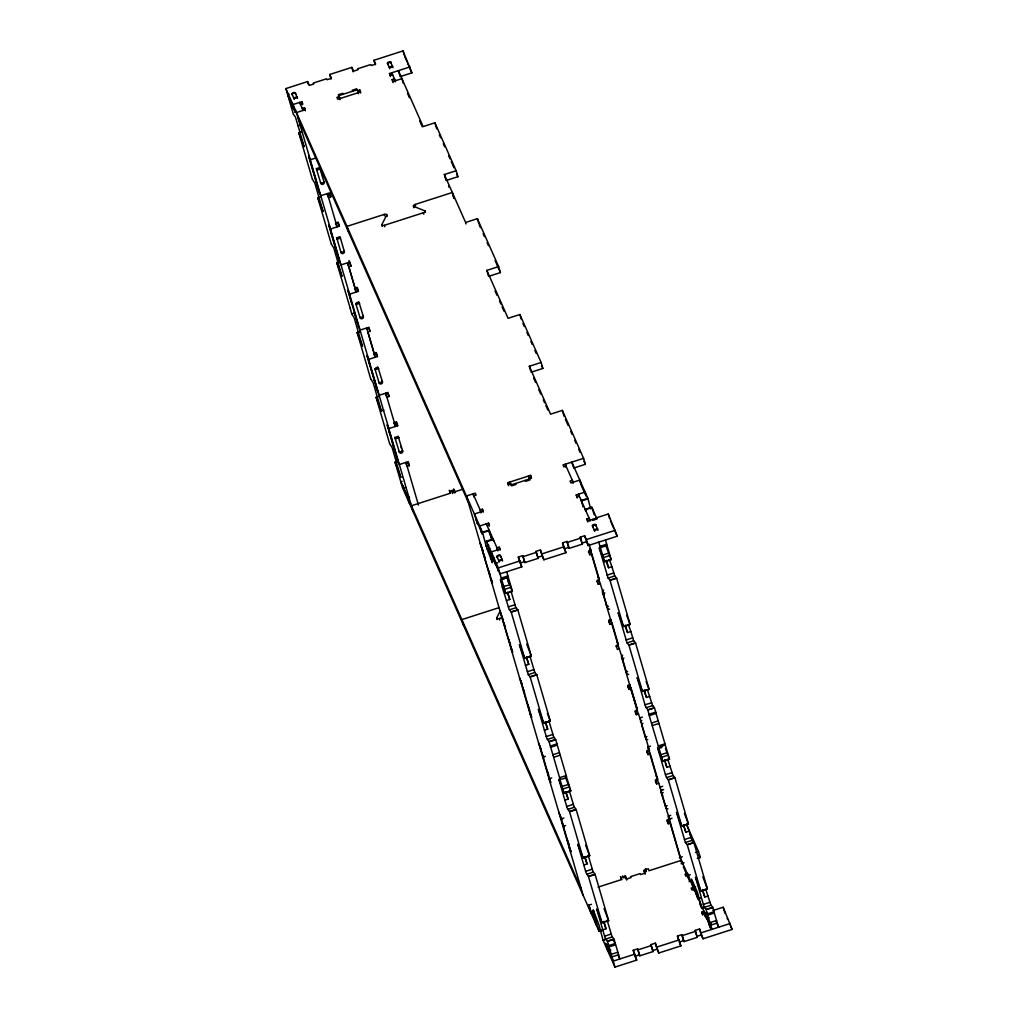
<?xml version="1.0" encoding="UTF-8"?>
<svg xmlns="http://www.w3.org/2000/svg" width="1018" height="1018" viewBox="0 0 1018 1018"><rect width="100%" height="100%" fill="white"/><g stroke="black" fill="none" stroke-linecap="round" stroke-linejoin="round"><path stroke-width="1.5" d="M350.268 308.429L336.678 262.479M601.791 930.554L599.131 931.406L402.543 487.775L395.022 462.083L397.669 461.23M501.48 579.471L508.122 577.181M550.547 747.314L557.266 745.087L566.224 775.563C568.159 778.096 558.946 780.882 559.595 777.701L549.109 741.804L555.739 739.666L557.19 745.1M559.798 778.999L564.125 793.2L570.754 791.062L566.492 776.81M598.813 542.123L600.264 547.709L606.893 545.584M712.867 910.55L723.187 907.229L732.12 929.421L703.018 938.787L699.57 928.963L695.141 930.388L697.317 937.336L684.058 941.599L681.882 934.651L677.454 936.076L680.902 945.887L658.799 953.001L655.35 943.177L650.922 944.602L653.098 951.55L639.838 955.813L637.662 948.865L633.234 950.29L636.695 960.114L614.948 967.1L607.441 941.395L614.07 939.27L619.835 958.981L618.346 955.622M608.942 946.855L615.508 944.857M649.331 715.629L656.05 713.325L654.523 707.904L647.893 710.042L649.917 717.983L662.909 761.439L669.539 759.301L665.276 745.049L658.595 747.187M665.314 745.023L656.012 713.364M707.752 915.067L706.225 909.634L712.855 907.509L714.381 912.93L707.663 915.233L711.976 929.345L708.566 920.959L710.589 927.958M600.34 547.544L604.577 561.834L611.207 559.696L605.443 539.998M714.292 913.095L718.619 927.22L717.13 923.86M382.144 226.378L381.712 224.876L386.802 214.836A2.329 1.043 -16.3 0 0 384.13 214.429L346.947 226.378L348.69 232.371M497.064 619.593L496.631 618.091L500.449 610.558M293.375 114.283L285.88 88.579L307.614 81.58L309.319 85.423L313.735 83.998L313.315 83.043L326.574 78.78L327.007 79.735L331.423 78.31L329.73 74.479L351.834 67.366L353.539 71.209L357.954 69.784L357.534 68.817L370.794 64.554L371.214 65.521L375.642 64.096L373.937 60.266L403.052 50.9L411.883 72.863L400.278 76.592M288.985 94.127L287.623 94.559L294.711 110.542L295.818 110.186M292.408 95.285L291.975 93.783L295.322 92.842M390.823 62.136L387.502 63.205L387.845 64.592M300.437 104.332L302.651 103.632L301.799 101.711L292.942 104.561L295.271 112.54L293.846 108.633M390.378 76.503L389.5 73.512L410.127 66.883M392.554 74.721L390.352 75.434L389.5 73.512M338.701 95.679L357.127 89.762M302.282 108.493L304.497 107.781L305.336 109.702L296.48 112.553L413.143 511.749M340.025 99.637L339.147 96.634L336.933 97.346L337.785 99.268L360.626 91.925L359.774 90.004L357.572 90.717L358.438 93.707M393.063 82.573L392.184 79.582L394.399 78.87L395.277 81.873M293.464 114.474L295.309 116.726L298.096 125.838L300.31 125.125M301.443 131.958L298.783 132.811L312.322 179.117M315.605 158.07L310.286 159.788L308.594 155.945L319.092 191.88L320.797 195.71L329.641 192.86L330.812 196.856L328.598 197.568L327.325 194.692L329.539 193.98L330.812 196.856M446.113 180.504L457.896 176.725L456.153 170.731L434.915 122.796L423.119 126.588L398.394 70.649L399.947 75.981M320.39 196.792L317.731 197.645L331.27 243.951M317.845 197.899L320.53 197.148M445.235 177.514L444.357 174.523L456.153 170.731M335.991 222.853L338.205 222.14L339.363 226.136L330.506 228.986L328.814 225.143L339.312 261.079L341.03 264.909L349.874 262.059L351.032 266.054L348.83 266.767L347.545 263.891L349.759 263.178L351.032 266.054M335.889 223.973L338.091 223.26L339.363 226.136M413.893 207.761L413.461 206.272A2.329 1.043 -16.3 0 1 415.14 204.453L452.323 192.491L453.315 195.863M337.136 239.23L340.445 238.161L344.339 251.471A1.743 1.552 -23.9 0 1 343.13 253.495A1.743 1.552 -23.9 0 1 341.03 252.528L340.712 251.802M381.712 224.876A2.329 1.043 -16.3 0 0 384.384 225.296L423.386 212.762A2.329 1.043 -16.3 0 0 425.066 210.942L413.461 206.272M336.767 262.682L339.478 261.982M444.357 174.523L465.608 222.458L477.391 218.666L498.629 266.601L500.385 272.582L488.589 276.374L486.846 270.381L498.629 266.601M354.926 289.176L357.127 288.463L358.412 291.339L349.568 294.189L347.863 290.346L358.794 327.236M354.353 313.022L351.706 313.875L350.243 308.187M366.595 329.094L368.796 328.381L370.068 331.257L367.867 331.97L374.102 353.259L376.316 352.546L377.474 356.542L368.618 359.392M359.774 331.563L357.114 332.415L370.654 378.721M357.229 332.67L359.914 331.919M373.988 354.379L376.202 353.666L377.474 356.542M531.078 372.244L542.861 368.452L541.118 362.459L519.88 314.524L508.084 318.316L486.846 270.381M379.116 395.315L387.985 392.464L389.143 396.46L386.929 397.173L385.657 394.297L387.871 393.584L389.143 396.46M378.721 396.396L376.062 397.249L389.601 443.555M376.176 397.504L381.279 410.941L383.926 410.089M530.632 370.743L529.322 366.251L541.118 362.459M394.322 422.457L396.536 421.745L397.707 425.728L388.838 428.578L387.145 424.748L397.644 460.67L399.361 464.501L408.205 461.663L409.363 465.659L407.162 466.359L405.877 463.483L408.091 462.783L409.363 465.659M394.221 423.564L396.422 422.852L397.707 425.728M395.111 462.312L397.809 461.587M573.554 468.102L585.35 464.31L583.594 458.329L562.356 410.394L550.56 414.186L529.322 366.251M399.552 477.582L402.199 476.729M402.148 481.349L400.787 481.794L407.874 497.764L409.529 497.229M402.543 487.775L403.904 487.342M405.826 487.469L403.612 488.182L402.174 484.275L402.759 486.273M410.725 503.401L409.618 503.757L406.424 493.857L407.009 495.855M455.084 492.445L454.308 489.773L449.892 491.198L450.465 493.196L411.412 505.755L581.342 889.21M462.694 489.264L452.692 492.483L451.852 490.561L452.717 493.552M508.58 485.726L507.702 482.723L530.556 475.381L531.409 477.302L529.195 478.002M583.594 458.329L562.967 464.959L563.807 466.88L566.021 466.168M473.904 495.779L476.119 495.079L475.266 493.157L466.422 495.995L583.085 895.204M510.769 483.932L508.555 484.644L507.702 482.723M511.189 484.886L529.615 478.969M476.984 521.878L477.569 523.876L474.388 513.975L483.232 511.125L482.379 509.216L480.178 509.929L481.043 512.919M581.354 485.408L579.802 480.076L570.933 482.939L570.08 481.018L572.294 480.305L573.159 483.296M487.177 525.746L489.391 525.034L488.538 523.112L479.694 525.962L482.036 533.941L480.598 530.034M577.117 497.917L576.239 494.913L585.108 492.063L586.393 496.568M579.293 496.122L577.091 496.835L576.239 494.913M285.88 88.579L482.468 532.21L489.098 530.073L491.656 539.794M590.656 508.86L587.882 498.311L581.253 500.449L582.271 504.317M506.671 571.76L512.423 591.471L505.793 593.596L498.286 567.904L486.413 541.105L492.636 561.02L492.712 561.669L491.3 558.475L492.267 562.661L486.12 546.093L482.621 532.732L489.251 530.607M581.393 500.971L588.035 498.845M486.413 541.105L493.043 538.967L493.603 540.762M592.171 519.46L592.591 520.414L597.006 519.002L591.827 507.206L585.197 509.344L585.744 511.125M486.591 541.716L493.234 539.578M585.375 509.954L591.84 507.244M486.12 546.093L488.767 545.241M487.126 549.058L489.773 548.206M493.806 559.824L494.392 561.821L491.21 551.921L500.042 549.084L499.202 547.162L496.988 547.875L497.866 550.865M587.768 521.954L586.89 518.964L589.104 518.251L589.982 521.241M488.462 552.087L490.676 551.374M596.484 517.806L608.28 514.014L617.213 536.206L588.099 545.572L584.65 535.748L580.222 537.173L581.545 541.665M596.624 518.022L587.742 520.885L586.89 518.964M595.784 524.69L592.463 525.746L592.87 527.26M494.061 557.559L492.954 557.915L500.029 573.885L521.776 566.899L518.327 557.075L522.743 555.65L524.919 562.598L538.191 558.335L536.015 551.387L540.431 549.962L543.879 559.785L565.995 552.685L562.547 542.861L566.962 541.436L569.138 548.384L582.398 544.121L580.222 537.173M498.769 560.447L502.09 559.378L502.574 560.994M594.232 529.742L597.553 528.686M494.583 561.58L495.168 563.578L497.815 562.725M523.176 556.617L536.435 552.341M567.382 542.39L580.654 538.128M498.286 567.904L520.02 560.905M542.136 553.805L564.239 546.691M584.65 535.748L586.343 539.578L615.457 530.225M518.327 557.075L520.071 563.056L524.499 561.643L524.919 562.598M536.015 551.387L537.759 557.38L542.187 555.955L543.879 559.785M564.57 548.753L568.718 547.417L569.138 548.384M586.393 541.741L581.978 543.154L582.398 544.121M501.263 578.097L507.893 575.959M600.047 546.335L606.677 544.197M590.771 550.28L588.557 550.992L589.727 554.988L591.942 554.276L599.322 579.56L597.108 580.273L598.279 584.268L600.493 583.556M500.449 579.776L504.572 578.618M588.455 552.112L590.656 551.4L591.942 554.276M510.947 591.013L515.706 607.046L517.742 609.807L511.112 611.933L509.013 608.993L502.141 586.737L510.362 584.739M602.516 555.103L609.146 552.978M504.559 589.384L511.201 587.259M603.343 557.622L609.973 555.497M500.538 579.789L505.653 593.24L512.347 591.254M599.309 548.028L604.425 561.478L611.118 559.493L606.003 546.004M506.48 600.569L509.802 599.5L507.638 592.107M607.25 564.239L608.586 567.739L611.894 566.67L614.668 575.743L616.526 578.046L609.897 580.171L608.115 578.084L599.246 548.053M499.049 607.644L461.854 619.593L463.61 625.586M508.326 606.893L514.968 604.756M607.11 575.132L613.739 572.994M603.598 590.007A1.743 1.552 -23.9 0 0 602.516 591.992L604.234 595.823L599.233 580.667L597.006 581.393L598.279 584.268M509.344 609.846L515.973 607.708M608.115 578.084L614.757 575.946M496.631 618.091A2.329 1.043 -16.3 0 0 499.304 618.511L501.734 617.722M610.991 619.478L608.777 620.191L609.947 624.187L612.162 623.474L618.397 644.763L616.183 645.476L617.353 649.459L619.568 648.746M528.291 674.68L534.87 672.44L536.69 674.641L530.06 676.779L528.291 674.68L519.422 644.725L524.601 658.073L531.294 656.101M630.066 624.339L623.385 626.312L618.257 612.861M525.428 665.403L528.749 664.334L526.586 656.941M626.655 630.371L627.533 632.572L630.842 631.516L633.629 640.627L635.474 642.88L628.844 645.005L627.063 642.918L618.181 612.849M527.273 671.727L533.916 669.59L529.894 655.859M626.057 639.966L632.687 637.828M616.081 646.583L618.282 645.87L623.296 661.026L621.591 657.183A1.743 1.552 -23.9 0 1 622.672 655.21M627.063 642.918L633.705 640.78M630.066 684.681L627.851 685.394L629.022 689.377L631.224 688.677L637.433 709.966L635.219 710.679L636.39 714.674L638.604 713.962M631.224 688.677L629.951 685.788L627.75 686.501L629.022 689.377M548.842 720.693L553.563 736.599L555.637 739.475L549.007 741.613L546.628 737.834L538.369 709.368L543.548 722.907L550.242 720.935M647.486 689.911L652.5 705.258L654.421 707.714L647.792 709.851L645.399 706.072L637.153 677.606L642.333 691.146L649.026 689.173M544.375 730.237L547.697 729.181L545.533 721.787M646.01 696.274L646.481 697.419L649.789 696.35M546.221 736.561L552.863 734.436M645.005 704.8L651.673 702.764M547.239 739.513L553.868 737.388M646.01 707.752L652.653 705.627M642.434 717.092L639.788 717.945L640.207 718.899L637.344 711.073L635.117 711.798L636.39 714.674M550.344 746.016L556.973 743.878M649.115 714.254L655.757 712.116M545.355 756.31L543.141 757.023L543.561 757.99L541.97 753.04M552.799 754.783L559.442 752.646M651.584 723.022L658.213 720.884M553.639 757.303L560.269 755.165M652.423 725.541L659.053 723.404M551.731 777.905L549.058 778.77L550.763 782.6L549.173 777.65M662.654 786.29L660.008 787.143L660.428 788.097L657.564 780.272L647.842 747.008L650.502 746.156M559.595 777.701L566.224 775.563M658.379 745.94L665.009 743.802M649.102 749.884L646.888 750.597L648.059 754.592L650.273 753.88L657.653 779.164L655.452 779.877L656.61 783.86L658.824 783.147M667.681 759.097L672.949 775.207L674.858 777.637L668.228 779.775L665.912 776.2L657.59 747.734L661.687 746.461M657.857 748.777L661.84 747.505M562.063 786.469L568.693 784.331M660.847 754.707L667.477 752.569M562.903 788.988L569.533 786.85M661.675 757.227L668.317 755.089M569.278 790.617L574.037 806.65L576.073 809.399L569.444 811.537L567.051 807.732L558.831 779.33L563.985 792.844L570.678 790.859M657.704 747.746L662.769 761.082L669.45 759.097M564.812 800.173L568.133 799.105L565.97 791.711M665.339 763.131L666.917 767.343L670.226 766.274M566.657 806.485L573.299 804.36M665.441 774.723L672.071 772.598M657.552 780.272L655.337 780.984L656.61 783.86M567.675 809.45L574.305 807.312M666.446 777.676L673.089 775.551M563.883 818.052L561.223 818.905L561.643 819.859L558.78 812.033M660.008 787.143L660.975 790.464L663.634 789.612M565.575 825.509L563.361 826.222L563.794 827.176L562.191 822.226M670.722 815.342L668.05 816.207L669.768 820.037L661.102 792.424M671.982 818.23L667.108 819.795L668.279 823.778L670.493 823.078L682.251 863.875M588.226 855.451L592.985 871.459L595.021 874.246L588.391 876.371L586.037 872.706L577.728 844.189L582.932 857.678L589.626 855.693M676.563 812.402L681.716 825.916L688.41 823.931M583.759 865.007L587.081 863.938L584.917 856.545M684.529 828.677L685.865 832.177L689.173 831.108L691.96 840.232L693.805 842.484L687.175 844.609L685.394 842.522L676.525 812.491M585.604 871.332L592.247 869.194M684.389 839.57L691.018 837.432M586.622 874.284L593.252 872.146M685.394 842.522L692.036 840.384M679.35 857.703L682.302 856.749M695.561 852.486L698.513 851.544L700.257 857.525L697.317 858.479M598.1 887.111L621.693 879.527L621.107 877.529L625.523 876.104L626.694 880.099M681.373 860.337L648.95 870.759L648.364 868.761L643.949 870.186L645.119 874.182M681.106 863.684L684.045 862.742M591.051 913.171L588.722 905.193L591.369 904.34M688.957 879.501L687.201 873.52L684.987 874.233L685.839 876.142L690.268 874.729M689.071 881.664L692.011 880.71M695.574 886.703L691.158 888.129L691.998 890.05L694.212 889.338L704.023 911.466L705.767 917.46M607.173 920.297L611.894 936.204L613.969 939.08L607.339 941.205L604.959 937.438L596.701 908.959L601.88 922.512L608.573 920.539M705.818 889.516L710.831 904.862L712.753 907.318L706.123 909.443L703.769 905.778L695.459 877.211L700.664 890.75L707.357 888.778M599.131 931.406L601.6 929.943M697.724 899.034L700.384 898.181M602.707 929.841L606.028 928.772L603.865 921.379M703.947 894.809L704.812 897.011L708.121 895.942M604.565 936.166L611.194 934.028M703.336 904.404L709.979 902.266M614.948 967.1L603.076 940.301L605.583 938.927M701.707 908.018L704.367 907.165M605.57 939.118L612.2 936.98M704.354 907.356L710.984 905.218M603.076 940.301L605.735 939.449M701.86 908.54L704.507 907.687M613.281 940.645L614.109 940.377L614.414 942.464M702.687 915.169L701.809 912.179L704.023 911.466M608.331 944.424L606.117 945.137L613.205 961.107L634.939 954.12M707.077 912.675L702.662 914.088L701.809 912.179M608.675 945.607L615.305 943.482M707.446 913.846L714.089 911.721M607.746 948.814L607.161 946.816L609.82 945.964M706.263 918.032L704.316 911.377L706.53 917.053L705.945 915.055L709.928 913.77M705.754 915.284L709.724 914.011M610.813 950.01L607.873 951.117L605.532 943.139L606.97 947.058M706.899 919.279L708.553 918.745M611.131 954.375L617.773 952.25M709.915 922.613L716.545 920.488M711.34 924.242L708.986 924.586M611.971 956.907L618.6 954.769M710.755 925.146L717.385 923.008M638.082 949.819L651.355 945.557M682.302 935.606L695.561 931.343M657.043 947.007L679.159 939.907M701.262 932.793L730.377 923.441M633.234 950.29L634.99 956.271L639.406 954.859L639.838 955.813M650.922 944.602L652.678 950.583L657.094 949.17L658.799 953.001M679.477 941.968L683.625 940.632L684.058 941.599M695.141 930.388L696.897 936.369L701.313 934.944L703.018 938.787M312.411 179.308L314.766 182.973L323.075 211.489L317.883 198.001M331.372 244.142L333.764 247.947L342.023 276.336L336.831 262.835M351.795 314.066L354.149 317.731L362.459 346.298L357.242 332.721M370.756 378.912L373.097 382.577L381.406 411.094M389.703 443.746L392.095 447.538L400.367 475.928L395.137 462.388M565.499 777.256L570.64 790.757M404.795 56.893L405.24 57.886M405.686 58.891L406.131 59.884M406.576 60.876L407.009 61.882M407.9 63.88L408.345 64.872M408.778 65.877L409.223 66.87M409.669 67.875L411.883 72.863M439.318 134.783L440.641 137.774M443.301 143.767L444.624 146.757M448.607 155.754L449.931 158.744M451.267 161.735L452.145 163.733M452.59 164.738L453.913 167.728M456.573 173.722L457.896 176.725M479.147 224.647L480.471 227.65M483.13 233.644L484.453 236.634M487.113 242.628L488.436 245.618M495.079 260.595L495.957 262.593M496.402 263.598L497.726 266.589M498.171 267.594L499.062 269.592M499.494 270.584L500.385 272.582M522.947 323.508L524.283 326.511M526.93 332.504L528.266 335.495M530.912 341.488L532.249 344.478M534.895 350.472L536.231 353.475M541.538 365.449L542.861 368.452M565.435 419.378L568.082 425.371M570.742 431.365L572.065 434.355M574.725 440.349L576.048 443.339M578.708 449.332L580.031 452.336M584.014 461.319L585.35 464.31M610.469 521.012L610.927 522.03M611.373 523.048L611.818 524.054M612.263 525.072L612.721 526.077M613.167 527.095L613.612 528.113M614.516 530.136L614.961 531.141M615.406 532.159L617.213 536.206M587.882 498.311L571.836 462.108L573.172 466.677M407.493 93.363L409.427 97.715M419.721 120.964L422.292 126.766M448.594 186.129L449.103 187.248M452.577 195.112L453.086 196.232M453.583 197.365L454.079 198.485M495.028 290.893L496.962 295.258M499.533 301.061L500.818 303.975M502.103 306.876L504.037 311.241M533.648 378.047L535.583 382.412M538.802 389.665L540.723 394.03M543.307 399.832L544.592 402.746M545.877 405.648L547.811 409.999M581.52 486.082L585.414 494.773M389.665 68.702L389.232 67.213A1.743 0.776 -16.3 0 0 391.205 67.392A1.743 0.776 -16.3 0 0 392.541 66.145L389.283 67.188L387.413 63.091A1.667 0.751 -16.3 0 1 388.812 61.996A1.667 0.751 -16.3 0 1 390.632 62.06L392.986 67.646M594.69 531.371L592.438 525.759A1.743 0.776 -16.3 0 1 593.774 524.512A1.743 0.776 -16.3 0 1 595.746 524.69L598.011 530.302M395.302 80.778L391.752 72.787L392.528 75.447M573.172 482.214L565.206 464.233L566.097 467.287M589.982 520.16L578.479 494.201L579.255 496.86M392.184 79.582L393.037 81.504L401.932 78.64L403.268 83.209M590.071 548.689L591.203 551.234L588.964 544.07M598.05 576.684L599.322 579.56M603 593.061L602.516 591.992L605.99 603.814M603.165 593.43L607.682 608.166A1.743 1.552 -23.9 0 0 609.629 609.171M606.168 604.463L618.282 645.87M612.162 623.474L610.889 620.598L608.675 621.311L609.947 624.187M617.124 641.887L618.397 644.763M625.485 670.493L637.344 711.073M637.433 709.966L629.951 685.788M564.481 549.262L565.359 551.247M565.512 551.603L565.995 552.685M686.565 824.58L698.513 851.544M689.644 833.564L690.967 836.554M698.933 854.535L700.257 857.525M727.183 918.287L727.628 919.292M730.326 925.375L732.12 929.421M639.788 717.945L649.548 750.839L647.842 747.008M358.4 92.638L356.72 88.795L352.292 90.22L352.724 91.175M528.342 476.093L530.047 479.923L525.619 481.349L525.199 480.394M650.273 753.88L648.988 751.004L646.786 751.717L648.059 754.592M656.381 776.289L657.653 779.164M660.975 790.464L662.565 795.414L661.178 792.309M670.493 823.078L669.22 820.203L667.006 820.902L668.279 823.778M343.142 94.254L342.71 93.3L338.294 94.725L339.974 98.555M515.617 483.474L516.037 484.428L511.621 485.853L509.916 482.01L510.692 484.67M705.945 915.055L708.439 922.715M680.94 859.383L687.201 873.52M709.164 923.084L707.345 918.974A1.743 0.776 -16.3 0 1 708.999 917.638M683.32 866.776L689.224 880.036M699.646 903.628L701.478 907.776M703.654 912.599L705.449 916.658M709.508 925.896L709.101 924.968A1.743 0.776 -16.3 0 1 711.073 923.568M710.03 927.067L710.424 927.971M537.759 557.38L538.191 558.335M696.897 936.369L697.317 937.336M520.745 564.557L521.776 566.899M679.528 942.783L680.902 945.887M292.064 93.758A1.667 0.751 -16.3 0 1 293.375 92.676A1.667 0.751 -16.3 0 1 295.207 92.753L297.549 98.326M299.572 102.424L303.109 110.415M481.018 511.838L473.052 493.87L473.943 496.911M486.337 523.825L497.84 549.784M502.141 559.493L500.309 555.383A1.743 0.776 -16.3 0 0 498.336 555.192A1.743 0.776 -16.3 0 0 497 556.452L497.433 557.94M488.933 531.727L492.61 540.024M291.975 93.783L294.24 99.395M298.249 118.533L468.178 501.989M476.144 519.969L481.45 531.943M319.601 167.525L324.118 182.273A1.743 1.552 -23.9 0 1 322.91 184.296A1.743 1.552 -23.9 0 1 320.81 183.329L320.492 182.616M495.168 563.578L496.021 565.499L495.435 563.501M323.813 181.548L324.131 182.26L320.797 183.342L316.204 168.403M482.672 550.102L483.092 551.069L480.229 543.243L492.025 582.041M310.732 163.274L311.152 164.229M483.639 553.436L485.23 558.386L484.81 557.431M453.735 489.136L454.931 492.852M335.444 223.018L337.136 226.849L327.414 193.585M315.784 180.568L316.204 181.522M488.704 570.729L490.294 575.679L489.862 574.725M339.821 236.71L340.457 238.148A1.743 1.552 -23.9 0 0 338.37 237.194A1.743 1.552 -23.9 0 0 337.149 239.217L341.017 252.528L344.339 251.471L344.033 250.746M317.921 187.885L318.341 188.852M490.841 578.046L492.432 582.996L490.727 579.166M622.622 875.938L623.474 877.86L625.688 877.147L626.528 879.068L630.956 877.643L630.524 876.676L640.106 873.597L640.538 874.564L644.954 873.139L644.101 871.217L646.315 870.505L645.463 868.596L646.341 871.586M449.192 490.32L450.465 493.196M620.407 876.651L621.693 879.527M652.678 950.583L653.098 951.55M336.513 237.779L337.149 239.217M502.892 619.3L503.312 620.255L500.449 612.429L512.245 651.227M330.952 232.46L331.372 233.427M503.859 622.634L505.45 627.584L505.03 626.617M354.493 288.221L356.198 292.051L347.647 262.771M336.004 249.766L336.424 250.721M508.924 639.928L510.514 644.878L510.082 643.923M358.87 301.926L363.388 316.674A1.743 1.552 -23.9 0 1 362.166 318.698A1.743 1.552 -23.9 0 1 360.079 317.731L359.761 317.018M338.141 257.083L338.574 258.038M511.061 647.244L512.652 652.194L510.947 648.364M363.07 315.949L363.388 316.674L360.079 317.731L355.791 303.529M519.511 677.632L522.374 685.458L521.941 684.503M349.034 294.342L349.454 295.296M350.001 297.663L350.434 298.63M522.921 687.837L524.512 692.787L524.092 691.82M351.172 301.659L351.592 302.613M374.115 354.697L375.248 357.254L366.696 327.974M355.066 314.969L355.486 315.924M527.973 705.13L529.564 710.08L529.144 709.126M377.856 366.938L382.45 381.877A1.743 1.552 -23.9 0 1 381.241 383.901A1.743 1.552 -23.9 0 1 379.141 382.933L378.823 382.208M356.224 318.952L356.656 319.919M357.203 322.286L357.623 323.24M530.111 712.447L531.701 717.397L530.009 713.567M358.361 326.282L360.067 330.112L368.91 327.274L370.068 331.257M382.144 381.152L382.463 381.865L379.129 382.933L374.942 368.91M634.99 956.271L635.499 957.416M635.728 957.951L636.695 960.114M368.631 359.379L366.925 355.549L379.141 395.315M538.56 742.835L541.423 750.66L541.003 749.706M369.063 362.866L369.483 363.833M393.775 422.61L395.48 426.453L385.758 393.177M374.115 380.172L374.535 381.126M547.035 770.333L548.626 775.283L548.193 774.329M398.076 436.137L402.67 451.063A1.743 1.552 -23.9 0 1 401.461 453.086A1.743 1.552 -23.9 0 1 399.374 452.132L399.056 451.407M376.253 387.489L376.673 388.443M401.486 448.365L400.927 446.52M402.364 450.338L402.683 451.063L399.349 452.132L394.768 437.206M389.283 432.065L389.703 433.019M567.255 839.532L568.846 844.482L568.413 843.515M394.335 449.358L394.768 450.325M396.473 456.688L396.905 457.642M569.393 846.849L570.983 851.799L569.278 847.969M588.722 905.193L590.147 909.099M607.161 946.816L608.599 950.723M589.307 907.191L594.614 919.165M611.894 566.67L609.349 559.493M630.842 631.516L628.297 624.339M689.173 831.108L686.628 823.931M509.802 599.5L507.486 593.061M298.096 125.838L304.115 146.719L298.885 133.04M528.749 664.334L526.204 657.157M547.697 729.181L545.152 722.004M568.133 799.105L565.817 792.666M587.081 863.938L584.536 856.762M606.028 928.772L603.483 921.595M534.87 672.44L533.941 669.691M707.306 888.676L702.789 876.765M648.975 689.046L646.15 681.615M531.243 655.974L526.726 644.089M688.359 823.829L684.401 813.407M630.027 624.212L626.643 615.292M512.283 591.102L507.219 577.766M608.51 920.387L604.018 908.527M665.454 748.574L669.399 758.944M547.366 713.376L550.178 720.782M585.63 845.169L589.562 855.54M645.819 695.765L644.903 693.207M626.439 629.748L625.459 626.884M703.718 894.186L702.993 892.073M607.008 563.527L606.27 561.3M684.287 827.965L683.549 825.738M644.661 692.469L644.165 690.98M664.843 761.655L664.372 760.166M592.005 507.817L592.743 510.171M593.112 511.341L593.481 512.512M593.85 513.683L594.219 514.854M696.63 895.522L691.54 879.03L697.534 892.57L701.491 907.178M696.999 896.693L697.355 897.863M598.953 930.796L592.909 911.517L592.807 910.805L594.245 914.037L593.278 909.85L599.106 925.362L602.923 939.779M608.28 514.014L609.591 518.506M723.187 907.229L724.943 913.222M716.048 920.743L716.634 922.741M606.423 560.345L608.586 567.739M625.37 625.179L627.533 632.572M644.318 690.026L646.481 697.419M664.754 759.95L666.917 767.343M683.702 824.784L685.865 832.177M702.649 889.617L704.812 897.011M562.356 410.394L564.099 416.375M595.746 524.69L596.192 526.191M579.776 480.089L581.087 484.581M694.365 890.737L687.506 873.431L689.44 880.086M589.956 548.918L599.233 580.667M621.591 657.183L625.243 669.666M668.508 817.721L681.869 863.442M586.343 539.578L588.099 545.572M699.57 928.963L701.313 934.944M519.88 314.524L521.191 319.016M477.391 218.666L478.702 223.158M566.962 541.436L568.718 547.417M681.882 934.651L683.625 940.632M562.547 542.861L564.29 548.842M677.454 936.076L678.764 940.556M465.608 222.458L466.04 223.947M434.915 122.796L436.658 128.79M453.532 196.614L453.964 198.116M445.35 177.895L445.897 179.766M530.556 475.381L531.434 478.371M403.052 50.9L404.362 55.392M540.431 549.962L542.187 555.955M655.35 943.177L657.094 949.17M390.721 62.034L391.166 63.523M625.027 875.887L625.803 878.559M425.066 210.942L425.511 212.431M423.386 212.762L423.819 214.251M522.743 555.65L524.499 561.643M637.662 948.865L639.406 954.859M373.937 60.266L375.26 64.745M415.14 204.453L415.573 205.954M499.202 547.162L500.067 550.153M507.384 578.809L508.72 583.39M500.754 556.871L500.309 555.383L497 556.452L499.253 562.051M488.538 523.112L489.416 526.102M359.774 90.004L360.652 92.994M482.379 509.216L483.257 512.207M351.834 67.366L353.144 71.858M498.056 569.418L498.642 571.403L497.204 567.497M611.22 956.64L609.782 952.721L610.367 954.719M502.599 587.259L500.487 579.993M596.37 925.158L593.176 915.258L593.761 917.256M386.802 214.836L387.247 216.338M520.783 680.508L531.281 716.443M539.858 745.71L550.356 781.633M560.078 814.909L570.576 850.832M384.13 214.429L384.562 215.918M384.384 225.296L384.829 226.798M499.304 618.511L499.736 620M453.812 489.569L454.588 492.228M453.646 489.429L454.524 492.432M329.73 74.479L331.041 78.971M307.614 81.58L308.492 84.583M358.412 291.339L357.242 287.343L355.027 288.056L348.83 266.767M304.497 107.781L305.362 110.771M348.983 260.519L349.759 263.178M301.799 101.711L302.677 104.701M405.978 462.376L418.449 505.043M295.296 92.714L295.729 94.216M309.027 156.899L319.525 192.835M329.247 226.098L339.745 262.033M367.358 356.504L377.856 392.439M387.578 425.702L398.089 461.625M293.069 106.877L293.642 108.862L292.217 104.956M406.233 494.099L404.795 490.18L405.38 492.178M290.448 100.96L291.021 102.958L289.596 99.039M582.716 505.984L582.932 506.824M597.477 528.826A1.667 0.751 -16.3 0 1 596.166 529.92A1.667 0.751 -16.3 0 1 594.347 529.844M502.039 559.518A1.667 0.751 -16.3 0 1 500.729 560.6A1.667 0.751 -16.3 0 1 498.909 560.524M711.086 923.122A1.667 0.751 -16.3 0 1 709.253 923.046M660.822 791.457A1.743 1.552 -23.9 0 1 662.222 789.523M663.202 792.488A1.743 1.552 -23.9 0 0 662.133 794.46L666.014 807.77A1.743 1.552 -23.9 0 0 667.961 808.776M667.134 805.734A1.743 1.552 -23.9 0 1 664.741 804.894M640.602 722.258A1.743 1.552 -23.9 0 1 641.849 720.362M642.982 723.289A1.743 1.552 -23.9 0 0 641.913 725.274L645.794 738.572A1.743 1.552 -23.9 0 0 647.741 739.577M646.914 736.536A1.743 1.552 -23.9 0 1 644.521 735.696M603.801 594.868A1.743 1.552 -23.9 0 1 604.87 592.883M608.357 606.295A1.743 1.552 -23.9 0 1 606.41 605.29M623.945 658.086A1.743 1.552 -23.9 0 0 622.863 660.058L626.757 673.369A1.743 1.552 -23.9 0 0 628.704 674.374M627.572 671.46A1.743 1.552 -23.9 0 1 625.586 670.76M297.091 96.837L293.782 97.893A1.743 0.776 -16.3 0 0 295.767 98.084A1.743 0.776 -16.3 0 0 297.116 96.825M320.225 168.963L316.903 170.031A1.743 1.552 -23.9 0 1 318.15 167.995A1.743 1.552 -23.9 0 1 320.237 168.963M359.507 303.364L356.185 304.433A1.743 1.552 -23.9 0 1 357.407 302.397A1.743 1.552 -23.9 0 1 359.507 303.364M378.556 368.567L375.248 369.636A1.743 1.552 -23.9 0 1 376.482 367.6A1.743 1.552 -23.9 0 1 378.569 368.554M398.776 437.765L395.468 438.822A1.743 1.552 -23.9 0 1 396.702 436.786A1.743 1.552 -23.9 0 1 398.801 437.753M517.844 609.998L511.214 612.123L524.741 658.43L531.371 656.305L517.844 609.998M616.628 578.237L609.986 580.362L623.525 626.668L630.155 624.543L616.628 578.237M536.791 674.832L530.162 676.97L543.688 723.276L550.318 721.138L536.791 674.832M635.576 643.071L628.946 645.196L642.473 691.515L649.102 689.377L635.576 643.071M576.175 809.59L569.546 811.728L583.072 858.034L589.702 855.896L576.175 809.59M674.959 777.828L668.33 779.966L681.856 826.272L688.486 824.135L674.959 777.828M595.123 874.437L588.493 876.562L602.02 922.868L608.662 920.743L595.123 874.437M693.907 842.675L687.277 844.8L700.804 891.106L707.434 888.981L693.907 842.675"/></g></svg>
